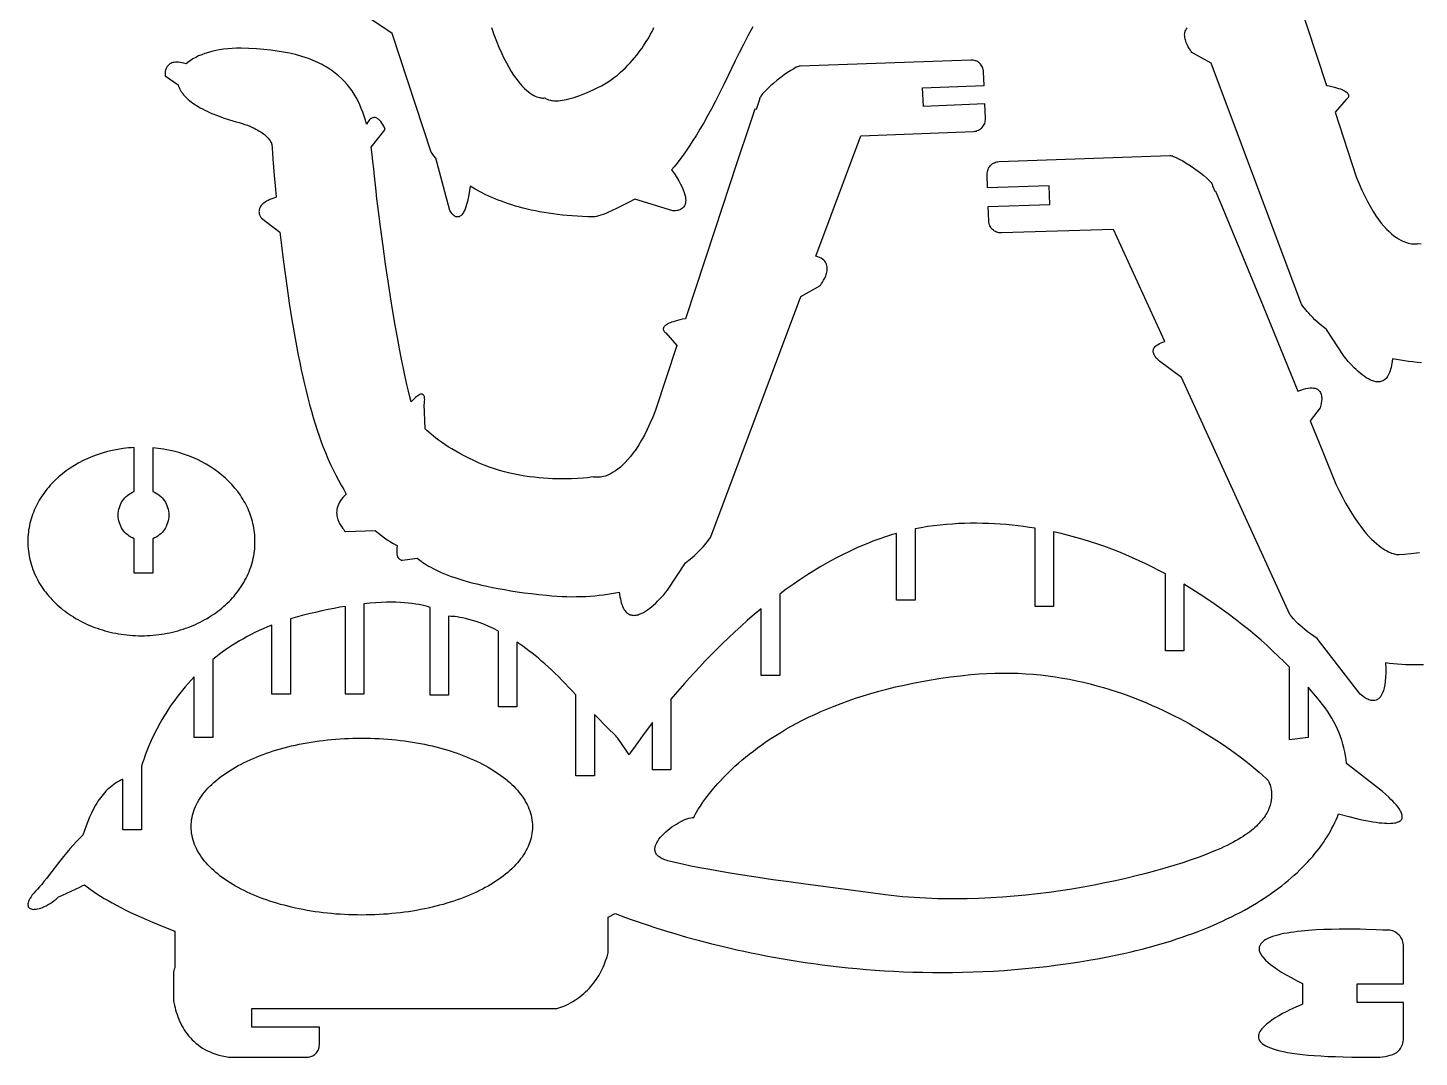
# Model space of a CAD drawing. Extents: x 5 to 505, y 83 to 427.
# Drawn here: x 5 to 236.8, y 83 to 254.5 of the extents above; entities that cross this region are included whole.
import ezdxf

# ---------------------------------------------------------------- set-up
doc = ezdxf.new("R2010")
doc.units = 0
doc.layers.add('Nível Padrão', color=1, linetype='CONTINUOUS')

msp = doc.modelspace()

# ---------------------------------------------------------------- linework, layer by layer
at = {"layer": 'Nível Padrão'}
for points in [[(216.5, 259.77), (221.38, 244.93), (221.87, 244.84), (222.31, 244.74), (222.72, 244.63), (223.09, 244.53), (223.41, 244.43), (223.71, 244.33), (223.97, 244.23), (224.19, 244.13), (224.39, 244.02), (224.56, 243.92), (224.7, 243.83), (224.82, 243.73), (224.91, 243.63), (224.98, 243.54), (225.03, 243.45), (225.07, 243.36), (225.09, 243.28), (225.09, 243.2), (225.08, 243.12), (225.07, 243.04), (225.01, 242.91), (224.92, 242.79), (224.83, 242.7), (224.75, 242.63), (224.67, 242.57), (222.83, 240.48), (226.36, 229.7), (226.83, 228.54), (227.3, 227.47), (227.78, 226.47), (228.25, 225.55), (228.71, 224.7), (229.18, 223.93), (229.64, 223.21), (230.09, 222.57), (230.54, 221.98), (230.98, 221.45), (231.41, 220.98), (231.83, 220.56), (232.25, 220.19), (232.65, 219.86), (233.04, 219.58), (233.41, 219.34), (233.77, 219.14), (234.11, 218.97), (234.44, 218.83), (234.75, 218.72), (235.04, 218.64), (235.31, 218.57), (235.56, 218.53), (235.79, 218.51), (235.99, 218.5), (236.18, 218.5), (236.46, 218.52), (236.64, 218.55), (236.7, 218.57), (237.15, 218.51)], [(125.79, 254.7), (125, 253.19), (124.25, 251.74), (123.54, 250.34), (122.87, 249.01), (122.25, 247.74), (121.69, 246.55), (120.98, 245.06), (120.28, 243.64), (119.6, 242.3), (118.93, 241.03), (118.27, 239.83), (117.63, 238.7), (117.01, 237.64), (116.41, 236.65), (115.82, 235.72), (115.25, 234.85), (114.7, 234.04), (114.18, 233.29), (113.67, 232.59), (113.18, 231.95), (112.72, 231.36), (112.28, 230.83), (112.74, 230.17), (113.14, 229.56), (113.48, 228.99), (113.78, 228.46), (114.02, 227.96), (114.22, 227.51), (114.38, 227.09), (114.5, 226.71), (114.58, 226.36), (114.62, 226.04), (114.64, 225.75), (114.62, 225.49), (114.58, 225.25), (114.51, 225.04), (114.43, 224.86), (114.32, 224.7), (114.2, 224.56), (114.07, 224.44), (113.93, 224.34), (113.78, 224.25), (113.63, 224.18), (113.48, 224.12), (113.32, 224.08), (113.18, 224.05), (112.91, 224.01), (112.68, 223.99), (112.48, 224), (106.14, 225.96), (105.2, 225.45), (104.22, 224.94), (103.23, 224.44), (102.26, 223.99), (101.79, 223.79), (101.34, 223.6), (100.9, 223.43), (100.5, 223.29), (100.12, 223.18), (99.78, 223.09), (99.47, 223.04), (99.21, 223.03), (98.31, 223.04), (97.43, 223.07), (96.57, 223.11), (95.72, 223.16), (94.9, 223.23), (94.09, 223.31), (93.29, 223.4), (92.52, 223.5), (91.76, 223.61), (91.02, 223.73), (90.29, 223.86), (89.59, 224), (88.89, 224.15), (88.22, 224.31), (87.56, 224.47), (86.92, 224.64), (86.29, 224.82), (85.68, 225.01), (85.08, 225.21), (84.5, 225.4), (83.94, 225.61), (83.39, 225.82), (82.86, 226.03), (82.34, 226.25), (81.83, 226.48), (81.34, 226.7), (80.41, 227.17), (79.53, 227.64), (78.71, 228.11), (78.6, 227.38), (78.49, 226.71), (78.38, 226.11), (78.25, 225.57), (78.13, 225.1), (78, 224.68), (77.86, 224.32), (77.73, 224), (77.59, 223.74), (77.45, 223.52), (77.31, 223.35), (77.16, 223.21), (77.02, 223.11), (76.88, 223.04), (76.75, 223), (76.61, 222.99), (76.48, 223.01), (76.35, 223.04), (76.23, 223.09), (76.11, 223.16), (76, 223.24), (75.89, 223.33), (75.7, 223.52), (75.54, 223.72), (75.42, 223.88), (75.32, 224.05), (73.02, 232.79), (72.67, 233.21), (72.43, 233.53), (72.23, 233.81), (65.74, 253.57), (61.17, 256.64)], [(82.26, 254.57), (82.68, 253.39), (83.1, 252.3), (83.52, 251.28), (83.93, 250.34), (84.35, 249.47), (84.75, 248.67), (85.16, 247.94), (85.55, 247.26), (85.94, 246.65), (86.33, 246.1), (86.7, 245.6), (87.07, 245.16), (87.42, 244.76), (87.77, 244.41), (88.1, 244.1), (88.42, 243.84), (88.73, 243.61), (89.02, 243.42), (89.3, 243.26), (89.56, 243.13), (89.81, 243.02), (90.04, 242.94), (90.25, 242.89), (90.44, 242.84), (90.61, 242.82), (90.77, 242.81), (91.01, 242.81), (91.15, 242.82), (91.21, 242.83), (91.29, 242.76), (91.4, 242.69), (91.57, 242.6), (91.79, 242.51), (92.09, 242.44), (92.26, 242.4), (92.45, 242.38), (92.66, 242.36), (92.9, 242.35), (93.15, 242.35), (93.43, 242.37), (93.72, 242.4), (94.05, 242.44), (94.39, 242.49), (94.76, 242.57), (95.16, 242.66), (95.58, 242.77), (96.03, 242.91), (96.51, 243.06), (97.01, 243.24), (97.54, 243.45), (98.11, 243.68), (98.7, 243.94), (99.33, 244.23), (99.99, 244.55), (100.58, 244.86), (101.15, 245.19), (101.7, 245.53), (102.24, 245.89), (102.75, 246.27), (103.24, 246.65), (103.71, 247.05), (104.16, 247.45), (104.59, 247.86), (105, 248.28), (105.4, 248.69), (105.77, 249.11), (106.12, 249.53), (106.46, 249.94), (106.77, 250.34), (107.07, 250.74), (107.35, 251.13), (107.61, 251.51), (108.07, 252.22), (108.46, 252.87), (108.77, 253.43), (109.02, 253.9), (109.19, 254.25), (109.33, 254.55)], [(237.23, 198.71), (236.49, 198.77), (235.77, 198.84), (235.07, 198.93), (234.38, 199.02), (233.71, 199.13), (233.06, 199.25), (232.42, 199.38), (232.37, 198.98), (232.31, 198.6), (232.25, 198.24), (232.17, 197.92), (232.09, 197.61), (232, 197.33), (231.91, 197.07), (231.81, 196.84), (231.7, 196.62), (231.58, 196.43), (231.46, 196.26), (231.33, 196.1), (231.2, 195.97), (231.06, 195.85), (230.92, 195.75), (230.77, 195.67), (230.62, 195.61), (230.46, 195.56), (230.3, 195.53), (230.14, 195.51), (229.97, 195.51), (229.81, 195.52), (229.64, 195.54), (229.46, 195.57), (229.29, 195.62), (229.11, 195.67), (228.76, 195.82), (228.4, 196), (228.04, 196.21), (227.69, 196.45), (227.34, 196.7), (227, 196.98), (226.67, 197.26), (226.35, 197.55), (226.04, 197.85), (225.49, 198.41), (225.03, 198.93), (224.67, 199.34), (224.36, 199.72), (221.38, 204.27), (220.85, 204.68), (220.36, 205.09), (219.9, 205.49), (219.48, 205.88), (219.1, 206.25), (218.76, 206.61), (218.45, 206.94), (218.18, 207.25), (217.74, 207.79), (217.43, 208.2), (217.24, 208.47), (217.18, 208.56), (202.17, 248.65), (198.98, 250.42), (198.85, 250.59), (198.72, 250.79), (198.55, 251.04), (198.37, 251.35), (198.19, 251.71), (198.03, 252.09), (197.95, 252.29), (197.89, 252.49), (197.84, 252.7), (197.8, 252.91), (197.78, 253.12), (197.77, 253.33), (197.78, 253.54), (197.82, 253.75), (197.87, 253.95), (197.95, 254.15), (198.05, 254.34), (198.19, 254.52)], [(237.59, 148.39), (236.83, 148.37), (236.08, 148.36), (235.35, 148.36), (234.63, 148.38), (233.93, 148.41), (233.24, 148.46), (232.57, 148.52), (231.91, 148.59), (231.26, 148.67), (231.28, 147.79), (231.27, 146.99), (231.23, 146.27), (231.18, 145.62), (231.1, 145.05), (231, 144.54), (230.88, 144.1), (230.74, 143.71), (230.59, 143.39), (230.51, 143.24), (230.43, 143.11), (230.34, 143), (230.26, 142.89), (230.16, 142.8), (230.07, 142.71), (229.98, 142.64), (229.88, 142.58), (229.68, 142.48), (229.48, 142.42), (229.27, 142.4), (229.07, 142.4), (228.86, 142.43), (228.66, 142.47), (228.46, 142.54), (228.27, 142.62), (228.08, 142.72), (227.91, 142.82), (227.74, 142.92), (227.45, 143.13), (227.23, 143.31), (227.03, 143.5), (219.83, 152.76), (219.27, 153.14), (218.74, 153.51), (218.26, 153.87), (217.82, 154.23), (217.41, 154.57), (217.04, 154.9), (216.71, 155.21), (216.41, 155.5), (215.93, 156.01), (215.58, 156.39), (215.38, 156.64), (215.32, 156.73), (197.23, 196.23), (193.59, 198.97), (193.47, 199.07), (193.34, 199.18), (193.19, 199.33), (193.03, 199.51), (192.87, 199.72), (192.72, 199.95), (192.66, 200.07), (192.61, 200.2), (192.57, 200.33), (192.54, 200.46), (192.52, 200.59), (192.53, 200.72), (192.55, 200.86), (192.59, 200.99), (192.65, 201.13), (192.74, 201.26), (192.85, 201.39), (192.99, 201.52), (193.16, 201.65), (193.35, 201.77), (193.58, 201.89), (193.85, 202.01), (194.15, 202.12), (194.49, 202.22), (185.92, 220.93), (167.23, 220.34), (167.02, 220.34), (166.82, 220.37), (166.62, 220.41), (166.43, 220.47), (166.25, 220.56), (166.07, 220.65), (165.91, 220.77), (165.76, 220.89), (165.63, 221.03), (165.5, 221.19), (165.4, 221.35), (165.3, 221.53), (165.23, 221.71), (165.17, 221.91), (165.14, 222.11), (165.12, 222.31), (165.03, 224.75), (175.29, 225.08), (175.19, 228.17), (164.94, 227.85), (164.88, 230.11), (164.88, 230.32), (164.91, 230.53), (164.95, 230.72), (165.01, 230.92), (165.09, 231.1), (165.19, 231.27), (165.3, 231.43), (165.43, 231.58), (165.57, 231.72), (165.72, 231.84), (165.89, 231.95), (166.06, 232.04), (166.25, 232.11), (166.45, 232.17), (166.65, 232.21), (166.86, 232.22), (195.3, 233.25), (195.42, 233.24), (195.56, 233.21), (195.74, 233.16), (195.93, 233.09), (196.37, 232.9), (196.88, 232.64), (197.45, 232.33), (198.04, 231.97), (198.66, 231.58), (199.27, 231.16), (199.88, 230.74), (200.45, 230.3), (200.98, 229.88), (201.46, 229.47), (201.85, 229.09), (202.02, 228.91), (202.16, 228.74), (202.27, 228.58), (202.35, 228.44), (202.41, 228.31), (202.43, 228.19), (202.81, 227.28), (202.92, 227.3), (203.84, 225.08), (206.52, 218.61), (210.83, 208.15), (216.64, 193.98), (217.13, 194.16), (217.57, 194.3), (217.98, 194.4), (218.35, 194.47), (218.69, 194.51), (218.99, 194.51), (219.26, 194.49), (219.5, 194.44), (219.71, 194.37), (219.9, 194.28), (220.06, 194.16), (220.19, 194.03), (220.3, 193.89), (220.4, 193.73), (220.47, 193.56), (220.53, 193.39), (220.57, 193.2), (220.59, 193.02), (220.61, 192.83), (220.61, 192.64), (220.59, 192.28), (220.54, 191.94), (220.48, 191.64), (220.43, 191.41), (220.37, 191.2), (218.68, 189), (220.77, 183.88), (222.97, 178.47), (223.52, 177.35), (224.06, 176.3), (224.59, 175.32), (225.12, 174.42), (225.63, 173.57), (226.14, 172.79), (226.63, 172.08), (227.11, 171.42), (227.58, 170.82), (228.04, 170.27), (228.48, 169.77), (228.91, 169.32), (229.32, 168.92), (229.72, 168.57), (230.1, 168.25), (230.46, 167.97), (230.81, 167.73), (231.14, 167.52), (231.45, 167.35), (231.74, 167.2), (232.01, 167.08), (232.26, 166.98), (232.5, 166.9), (232.7, 166.84), (232.89, 166.8), (233.05, 166.77), (233.31, 166.75), (233.47, 166.75), (233.52, 166.75), (234.42, 166.83), (235.48, 166.92), (236.88, 167.06)]]:
    msp.add_lwpolyline(points, dxfattribs=at)
for points in [[(27.88, 246.63), (27.89, 246.49), (30.07, 244.99), (30.14, 244.79), (30.21, 244.58), (30.3, 244.38), (30.4, 244.18), (30.52, 243.98), (30.65, 243.78), (30.79, 243.57), (30.95, 243.37), (31.13, 243.17), (31.32, 242.97), (31.53, 242.77), (31.75, 242.56), (31.99, 242.36), (32.24, 242.17), (32.51, 241.97), (32.8, 241.77), (33.1, 241.57), (33.42, 241.38), (33.75, 241.19), (34.11, 240.99), (34.48, 240.8), (34.87, 240.62), (35.27, 240.43), (35.69, 240.25), (36.59, 239.89), (37.57, 239.54), (38.62, 239.2), (39.74, 238.87), (40.25, 238.73), (40.73, 238.58), (41.17, 238.43), (41.6, 238.27), (41.99, 238.12), (42.36, 237.96), (42.7, 237.8), (43.02, 237.64), (43.31, 237.48), (43.58, 237.32), (43.83, 237.17), (44.06, 237.01), (44.27, 236.86), (44.46, 236.71), (44.79, 236.42), (45.05, 236.15), (45.25, 235.89), (45.41, 235.67), (45.51, 235.48), (45.59, 235.32), (45.63, 235.2), (45.66, 235.1), (45.7, 234.47), (45.84, 232.68), (46.07, 229.9), (46.23, 228.18), (46.41, 226.28), (46.02, 226.15), (45.66, 226.02), (45.34, 225.89), (45.05, 225.75), (44.79, 225.61), (44.56, 225.47), (44.36, 225.32), (44.18, 225.18), (44.03, 225.03), (43.9, 224.89), (43.8, 224.74), (43.71, 224.6), (43.64, 224.45), (43.59, 224.31), (43.56, 224.17), (43.54, 224.04), (43.53, 223.91), (43.54, 223.78), (43.55, 223.66), (43.57, 223.54), (43.63, 223.33), (43.71, 223.15), (43.79, 222.99), (43.87, 222.88), (43.94, 222.78), (47.01, 220.46), (47.27, 218.23), (47.56, 215.92), (47.87, 213.54), (48.21, 211.11), (48.58, 208.64), (48.97, 206.16), (49.39, 203.67), (49.85, 201.19), (50.08, 199.97), (50.33, 198.75), (50.58, 197.54), (50.84, 196.34), (51.11, 195.16), (51.38, 194), (51.67, 192.86), (51.96, 191.74), (52.26, 190.64), (52.57, 189.56), (52.88, 188.51), (53.21, 187.49), (53.54, 186.51), (53.88, 185.55), (54.23, 184.63), (54.59, 183.75), (55.02, 182.74), (55.46, 181.77), (55.89, 180.85), (56.33, 179.97), (56.77, 179.12), (57.2, 178.32), (57.64, 177.56), (58.07, 176.83), (57.76, 176.54), (57.49, 176.24), (57.25, 175.95), (57.05, 175.66), (56.89, 175.38), (56.75, 175.09), (56.65, 174.81), (56.57, 174.53), (56.51, 174.26), (56.48, 173.99), (56.47, 173.73), (56.48, 173.48), (56.51, 173.23), (56.56, 172.99), (56.61, 172.76), (56.69, 172.53), (56.77, 172.32), (56.86, 172.11), (56.95, 171.92), (57.05, 171.73), (57.26, 171.4), (57.46, 171.12), (57.65, 170.89), (57.8, 170.72), (57.94, 170.58), (62.9, 170.77), (63.43, 170.31), (63.94, 169.89), (64.44, 169.52), (64.91, 169.19), (65.36, 168.9), (65.79, 168.65), (66.2, 168.43), (66.58, 168.25), (66.51, 167.81), (66.47, 167.42), (66.47, 167.09), (66.5, 166.8), (66.56, 166.56), (66.63, 166.37), (66.72, 166.2), (66.83, 166.08), (66.93, 165.98), (67.04, 165.91), (67.14, 165.86), (67.24, 165.82), (67.39, 165.8), (67.45, 165.79), (69.87, 166.16), (70.31, 165.8), (70.55, 165.62), (70.82, 165.43), (71.12, 165.23), (71.43, 165.03), (71.78, 164.83), (72.15, 164.62), (72.54, 164.41), (72.97, 164.2), (73.43, 163.98), (73.91, 163.76), (74.43, 163.55), (74.98, 163.33), (75.56, 163.11), (76.17, 162.9), (76.82, 162.68), (77.51, 162.47), (78.23, 162.26), (79, 162.05), (79.8, 161.85), (80.64, 161.64), (81.52, 161.45), (82.44, 161.25), (83.4, 161.07), (84.41, 160.89), (85.47, 160.71), (86.56, 160.54), (87.71, 160.38), (88.9, 160.23), (90.14, 160.08), (91.43, 159.95), (92.31, 159.87), (93.17, 159.81), (94.02, 159.76), (94.85, 159.74), (95.66, 159.72), (96.46, 159.73), (97.24, 159.74), (98.01, 159.77), (98.76, 159.82), (99.49, 159.88), (100.21, 159.95), (100.91, 160.03), (101.6, 160.13), (102.27, 160.24), (102.93, 160.36), (103.57, 160.49), (103.62, 160.08), (103.67, 159.7), (103.74, 159.35), (103.81, 159.02), (103.89, 158.72), (103.98, 158.44), (104.08, 158.18), (104.18, 157.94), (104.29, 157.73), (104.4, 157.54), (104.53, 157.36), (104.65, 157.21), (104.79, 157.07), (104.92, 156.96), (105.07, 156.86), (105.22, 156.78), (105.37, 156.72), (105.52, 156.67), (105.68, 156.63), (105.84, 156.62), (106.01, 156.61), (106.18, 156.62), (106.35, 156.64), (106.52, 156.68), (106.7, 156.72), (106.87, 156.78), (107.23, 156.92), (107.58, 157.1), (107.94, 157.32), (108.29, 157.55), (108.64, 157.81), (108.99, 158.08), (109.32, 158.37), (109.64, 158.66), (109.94, 158.95), (110.49, 159.52), (110.96, 160.03), (111.31, 160.45), (111.62, 160.83), (114.6, 165.37), (115.13, 165.79), (115.63, 166.2), (116.08, 166.6), (116.5, 166.99), (116.88, 167.36), (117.22, 167.71), (117.53, 168.05), (117.81, 168.36), (118.25, 168.9), (118.56, 169.31), (118.74, 169.57), (118.8, 169.67), (133.81, 209.75), (137, 211.53), (137.13, 211.7), (137.27, 211.89), (137.43, 212.15), (137.61, 212.46), (137.79, 212.81), (137.96, 213.2), (138.03, 213.4), (138.09, 213.6), (138.14, 213.81), (138.18, 214.02), (138.21, 214.23), (138.21, 214.44), (138.2, 214.65), (138.17, 214.86), (138.11, 215.06), (138.04, 215.25), (137.93, 215.44), (137.8, 215.62), (137.64, 215.79), (137.44, 215.96), (137.22, 216.11), (136.95, 216.24), (136.65, 216.37), (136.32, 216.47), (143.82, 236.51), (162.61, 237.26), (162.82, 237.28), (163.02, 237.32), (163.21, 237.38), (163.4, 237.46), (163.57, 237.55), (163.74, 237.66), (163.89, 237.78), (164.03, 237.92), (164.16, 238.07), (164.27, 238.23), (164.37, 238.41), (164.45, 238.59), (164.51, 238.78), (164.55, 238.98), (164.58, 239.18), (164.58, 239.39), (164.47, 241.82), (154.23, 241.41), (154.1, 244.51), (164.35, 244.93), (164.26, 247.18), (164.24, 247.39), (164.2, 247.59), (164.15, 247.79), (164.07, 247.97), (163.97, 248.15), (163.86, 248.31), (163.74, 248.46), (163.6, 248.6), (163.45, 248.73), (163.29, 248.84), (163.12, 248.93), (162.94, 249.01), (162.75, 249.07), (162.55, 249.11), (162.34, 249.13), (162.14, 249.13), (133.68, 248.13), (133.56, 248.12), (133.42, 248.08), (133.25, 248.01), (133.06, 247.93), (132.64, 247.7), (132.15, 247.41), (131.61, 247.06), (131.04, 246.66), (130.46, 246.22), (129.87, 245.77), (129.3, 245.3), (128.76, 244.82), (128.26, 244.36), (127.82, 243.92), (127.45, 243.51), (127.3, 243.32), (127.17, 243.14), (127.07, 242.98), (127, 242.83), (126.95, 242.69), (126.94, 242.58), (126.36, 240.91), (126.13, 240.94), (125.36, 238.61), (123.1, 231.83), (119.48, 220.87), (114.61, 206.04), (114.12, 205.94), (113.67, 205.84), (113.26, 205.74), (112.9, 205.64), (112.57, 205.54), (112.28, 205.44), (112.02, 205.33), (111.79, 205.23), (111.59, 205.13), (111.43, 205.03), (111.28, 204.93), (111.17, 204.84), (111.07, 204.74), (111, 204.65), (110.95, 204.56), (110.91, 204.47), (110.9, 204.38), (110.89, 204.3), (110.9, 204.22), (110.92, 204.15), (110.98, 204.02), (111.06, 203.9), (111.15, 203.81), (111.23, 203.74), (111.31, 203.68), (113.16, 201.59), (109.62, 190.8), (109.15, 189.65), (108.68, 188.57), (108.21, 187.58), (107.74, 186.66), (107.27, 185.81), (106.81, 185.03), (106.35, 184.32), (105.89, 183.67), (105.44, 183.09), (105, 182.56), (104.57, 182.09), (104.15, 181.67), (103.74, 181.29), (103.34, 180.97), (102.95, 180.69), (102.57, 180.45), (102.21, 180.24), (101.87, 180.07), (101.54, 179.93), (101.23, 179.83), (100.94, 179.74), (100.67, 179.68), (100.42, 179.64), (100.19, 179.62), (99.99, 179.61), (99.81, 179.61), (99.52, 179.63), (99.34, 179.66), (99.28, 179.67), (98.83, 179.61), (98.29, 179.55), (97.56, 179.48), (96.66, 179.42), (95.61, 179.37), (94.42, 179.35), (93.78, 179.35), (93.11, 179.36), (92.41, 179.38), (91.69, 179.42), (90.95, 179.47), (90.19, 179.53), (89.4, 179.61), (88.61, 179.71), (87.8, 179.83), (86.98, 179.97), (86.14, 180.13), (85.3, 180.32), (84.46, 180.53), (83.61, 180.77), (82.76, 181.03), (81.91, 181.32), (81.06, 181.64), (80.22, 181.99), (79.35, 182.39), (78.52, 182.79), (77.74, 183.18), (77, 183.57), (76.31, 183.96), (75.66, 184.34), (75.05, 184.71), (74.48, 185.08), (73.95, 185.45), (73.46, 185.8), (73, 186.15), (72.58, 186.48), (72.19, 186.81), (71.84, 187.12), (71.51, 187.43), (71.22, 187.71), (71.06, 191.79), (71.08, 191.93), (71.13, 192.29), (71.14, 192.51), (71.13, 192.73), (71.11, 192.95), (71.09, 193.06), (71.06, 193.15), (71.02, 193.24), (70.97, 193.32), (70.91, 193.38), (70.85, 193.43), (70.77, 193.46), (70.67, 193.47), (70.57, 193.47), (70.45, 193.44), (70.31, 193.39), (70.16, 193.31), (70, 193.2), (69.81, 193.07), (69.61, 192.9), (69.39, 192.7), (69.15, 192.47), (68.89, 192.2), (68.68, 193.02), (68.44, 193.98), (68.19, 195.08), (67.91, 196.34), (67.61, 197.74), (67.29, 199.3), (66.95, 201.03), (66.6, 202.92), (66.23, 204.99), (65.85, 207.24), (65.45, 209.67), (65.04, 212.29), (64.62, 215.11), (64.2, 218.12), (63.76, 221.34), (63.32, 224.77), (63.17, 226.04), (63.04, 227.29), (62.78, 229.79), (62.66, 231.02), (62.52, 232.23), (62.38, 233.43), (62.21, 234.61), (64.57, 237.58), (64.5, 237.74), (64.31, 238.13), (64.18, 238.38), (64.02, 238.63), (63.84, 238.89), (63.63, 239.12), (63.52, 239.23), (63.41, 239.32), (63.29, 239.41), (63.17, 239.47), (63.04, 239.53), (62.91, 239.56), (62.77, 239.57), (62.64, 239.57), (62.49, 239.54), (62.35, 239.48), (62.2, 239.39), (62.05, 239.28), (61.9, 239.13), (61.75, 238.95), (61.59, 238.73), (61.44, 238.48), (61.25, 239.15), (61.05, 239.8), (60.83, 240.44), (60.58, 241.07), (60.32, 241.69), (60.03, 242.29), (59.73, 242.88), (59.39, 243.45), (59.03, 244), (58.64, 244.54), (58.22, 245.06), (57.78, 245.57), (57.3, 246.05), (56.79, 246.52), (56.52, 246.75), (56.24, 246.97), (55.96, 247.19), (55.66, 247.4), (55.36, 247.61), (55.04, 247.81), (54.72, 248), (54.39, 248.2), (54.05, 248.38), (53.69, 248.56), (53.33, 248.74), (52.96, 248.91), (52.58, 249.07), (52.18, 249.23), (51.78, 249.38), (51.37, 249.52), (50.5, 249.8), (49.59, 250.05), (48.64, 250.27), (47.64, 250.47), (46.58, 250.65), (45.48, 250.8), (44.33, 250.92), (43.12, 251.01), (41.86, 251.07), (40.54, 251.11), (39.78, 251.11), (39.05, 251.08), (38.33, 251.03), (37.64, 250.95), (36.97, 250.85), (36.32, 250.73), (35.69, 250.59), (35.09, 250.42), (34.52, 250.24), (33.98, 250.04), (33.46, 249.82), (32.98, 249.59), (32.53, 249.34), (32.11, 249.07), (31.72, 248.8), (31.37, 248.5), (31.02, 248.61), (30.69, 248.69), (30.38, 248.74), (30.1, 248.77), (29.84, 248.79), (29.6, 248.78), (29.38, 248.75), (29.18, 248.71), (29, 248.66), (28.83, 248.59), (28.69, 248.5), (28.55, 248.41), (28.44, 248.31), (28.34, 248.2), (28.25, 248.08), (28.17, 247.96), (28.1, 247.84), (28.05, 247.71), (27.96, 247.46), (27.91, 247.21), (27.89, 246.98), (27.88, 246.79), (27.88, 246.63)], [(23.45, 153.22), (23.94, 153.22), (24.43, 153.22), (24.91, 153.24), (25.39, 153.26), (25.87, 153.3), (26.35, 153.34), (26.82, 153.4), (27.29, 153.46), (27.75, 153.54), (28.21, 153.62), (28.67, 153.71), (29.12, 153.81), (29.57, 153.92), (30.01, 154.04), (30.45, 154.17), (30.88, 154.31), (31.31, 154.45), (31.73, 154.6), (32.14, 154.77), (32.55, 154.93), (32.96, 155.11), (33.36, 155.3), (33.75, 155.49), (34.14, 155.69), (34.52, 155.9), (34.9, 156.11), (35.26, 156.34), (35.62, 156.56), (35.98, 156.8), (36.32, 157.04), (36.66, 157.29), (37, 157.55), (37.32, 157.81), (37.64, 158.08), (37.95, 158.36), (38.25, 158.64), (38.54, 158.93), (38.83, 159.22), (39.11, 159.52), (39.37, 159.83), (39.63, 160.14), (39.88, 160.45), (40.13, 160.77), (40.36, 161.1), (40.58, 161.43), (40.79, 161.77), (41, 162.11), (41.19, 162.45), (41.38, 162.8), (41.55, 163.16), (41.72, 163.52), (41.87, 163.88), (42.01, 164.25), (42.15, 164.62), (42.27, 164.99), (42.38, 165.37), (42.48, 165.75), (42.57, 166.14), (42.65, 166.53), (42.71, 166.92), (42.77, 167.31), (42.81, 167.71), (42.84, 168.11), (42.86, 168.51), (42.86, 168.92), (42.86, 169.3), (42.84, 169.68), (42.81, 170.05), (42.78, 170.42), (42.73, 170.79), (42.67, 171.16), (42.6, 171.53), (42.52, 171.89), (42.44, 172.25), (42.34, 172.61), (42.23, 172.96), (42.11, 173.31), (41.99, 173.66), (41.85, 174), (41.7, 174.34), (41.55, 174.68), (41.39, 175.01), (41.21, 175.34), (41.03, 175.66), (40.84, 175.98), (40.64, 176.3), (40.44, 176.61), (40, 177.22), (39.53, 177.81), (39.03, 178.39), (38.5, 178.94), (37.94, 179.47), (37.35, 179.99), (36.73, 180.48), (36.09, 180.94), (35.43, 181.38), (34.74, 181.8), (34.02, 182.19), (33.29, 182.56), (32.53, 182.9), (31.76, 183.21), (30.96, 183.49), (30.15, 183.74), (29.31, 183.96), (28.47, 184.15), (27.61, 184.3), (26.73, 184.43), (25.84, 184.52), (25.84, 177.24), (26.13, 177.11), (26.4, 176.96), (26.66, 176.8), (26.91, 176.61), (27.15, 176.41), (27.37, 176.19), (27.57, 175.96), (27.76, 175.71), (27.93, 175.45), (28.07, 175.18), (28.2, 174.89), (28.31, 174.59), (28.4, 174.29), (28.46, 173.97), (28.5, 173.65), (28.51, 173.32), (28.5, 172.98), (28.46, 172.66), (28.4, 172.34), (28.31, 172.03), (28.2, 171.73), (28.07, 171.44), (27.93, 171.17), (27.76, 170.91), (27.57, 170.66), (27.37, 170.42), (27.15, 170.2), (26.91, 170), (26.66, 169.82), (26.4, 169.65), (26.13, 169.5), (25.84, 169.38), (25.84, 163.65), (22.73, 163.65), (22.73, 169.38), (22.44, 169.51), (22.16, 169.65), (21.9, 169.82), (21.65, 170.01), (21.42, 170.21), (21.2, 170.43), (21, 170.66), (20.81, 170.91), (20.64, 171.17), (20.49, 171.45), (20.37, 171.74), (20.26, 172.03), (20.17, 172.34), (20.11, 172.66), (20.07, 172.98), (20.06, 173.32), (20.07, 173.65), (20.11, 173.97), (20.17, 174.28), (20.26, 174.59), (20.37, 174.89), (20.49, 175.17), (20.64, 175.45), (20.81, 175.71), (21, 175.96), (21.2, 176.19), (21.42, 176.41), (21.65, 176.61), (21.9, 176.79), (22.16, 176.96), (22.44, 177.11), (22.73, 177.24), (22.73, 184.58), (22.26, 184.55), (21.8, 184.51), (21.35, 184.46), (20.9, 184.41), (20, 184.27), (19.12, 184.1), (18.26, 183.89), (17.42, 183.65), (16.59, 183.38), (15.78, 183.08), (15, 182.75), (14.23, 182.39), (13.49, 182), (12.77, 181.59), (12.08, 181.15), (11.41, 180.68), (10.77, 180.19), (10.16, 179.67), (9.57, 179.14), (9.29, 178.86), (9.02, 178.58), (8.75, 178.29), (8.49, 177.99), (8.25, 177.7), (8, 177.39), (7.77, 177.09), (7.55, 176.77), (7.33, 176.46), (7.12, 176.13), (6.92, 175.81), (6.74, 175.48), (6.56, 175.14), (6.38, 174.8), (6.22, 174.46), (6.07, 174.11), (5.93, 173.76), (5.79, 173.41), (5.67, 173.05), (5.56, 172.69), (5.46, 172.33), (5.36, 171.96), (5.28, 171.59), (5.21, 171.21), (5.15, 170.84), (5.1, 170.46), (5.06, 170.08), (5.03, 169.69), (5.02, 169.31), (5.01, 168.92), (5.02, 168.51), (5.03, 168.11), (5.06, 167.71), (5.11, 167.31), (5.16, 166.92), (5.23, 166.53), (5.3, 166.14), (5.39, 165.75), (5.49, 165.37), (5.6, 164.99), (5.73, 164.62), (5.86, 164.25), (6, 163.88), (6.15, 163.52), (6.32, 163.16), (6.49, 162.8), (6.68, 162.45), (6.87, 162.11), (7.08, 161.77), (7.29, 161.43), (7.51, 161.1), (7.75, 160.77), (7.99, 160.45), (8.24, 160.14), (8.5, 159.83), (8.77, 159.52), (9.04, 159.22), (9.33, 158.93), (9.62, 158.64), (9.92, 158.36), (10.23, 158.08), (10.55, 157.81), (10.87, 157.55), (11.21, 157.29), (11.55, 157.04), (11.89, 156.8), (12.25, 156.56), (12.61, 156.34), (12.98, 156.11), (13.35, 155.9), (13.73, 155.69), (14.12, 155.49), (14.51, 155.3), (14.91, 155.11), (15.32, 154.93), (15.73, 154.77), (16.14, 154.6), (16.57, 154.45), (16.99, 154.31), (17.43, 154.17), (17.86, 154.04), (18.31, 153.92), (18.75, 153.81), (19.2, 153.71), (19.66, 153.62), (20.12, 153.54), (20.58, 153.46), (21.05, 153.4), (21.52, 153.34), (22, 153.3), (22.48, 153.26), (22.96, 153.24), (23.45, 153.22)], [(230.72, 127.23), (230.24, 127.62), (224.73, 131.92), (224.66, 132.58), (224.56, 133.24), (224.44, 133.89), (224.3, 134.53), (224.14, 135.17), (223.95, 135.8), (223.73, 136.43), (223.49, 137.05), (223.23, 137.67), (222.95, 138.27), (222.64, 138.87), (222.31, 139.46), (221.95, 140.05), (221.57, 140.62), (221.17, 141.18), (220.75, 141.74), (220.18, 142.46), (219.59, 143.18), (218.97, 143.92), (218.33, 144.66), (218.33, 136.23), (215.23, 135.88), (215.23, 147.99), (214.34, 148.88), (213.42, 149.77), (212.47, 150.66), (211.49, 151.56), (210.49, 152.45), (209.45, 153.34), (208.39, 154.23), (207.3, 155.11), (206.18, 155.98), (205.04, 156.84), (203.87, 157.7), (202.68, 158.54), (201.46, 159.37), (200.21, 160.19), (198.94, 160.99), (197.65, 161.78), (197.65, 150.69), (194.56, 150.69), (194.56, 163.53), (193.49, 164.09), (192.41, 164.64), (191.31, 165.18), (190.2, 165.7), (189.08, 166.21), (187.94, 166.7), (186.8, 167.17), (185.64, 167.62), (184.46, 168.06), (183.28, 168.47), (182.09, 168.87), (180.88, 169.24), (179.66, 169.6), (178.43, 169.93), (177.19, 170.24), (175.94, 170.52), (175.94, 158.11), (172.85, 158.11), (172.85, 171.12), (171.89, 171.27), (170.94, 171.41), (169.97, 171.53), (169, 171.64), (168.03, 171.73), (167.05, 171.81), (166.07, 171.87), (165.08, 171.91), (164.09, 171.94), (163.09, 171.95), (162.09, 171.95), (161.08, 171.93), (160.07, 171.89), (159.06, 171.83), (158.04, 171.75), (157.02, 171.66), (155.97, 171.54), (154.92, 171.4), (153.89, 171.22), (152.87, 171.02), (152.87, 159.15), (149.75, 159.15), (149.75, 170.25), (149.09, 170.06), (148.43, 169.86), (147.78, 169.64), (147.13, 169.42), (146.48, 169.19), (145.83, 168.95), (145.19, 168.7), (144.55, 168.44), (143.28, 167.9), (142.02, 167.32), (140.78, 166.72), (139.55, 166.08), (138.34, 165.42), (137.14, 164.73), (135.96, 164.02), (134.79, 163.28), (133.64, 162.52), (132.51, 161.75), (131.39, 160.96), (130.29, 160.15), (130.29, 146.56), (127.2, 146.56), (127.2, 157.71), (126.06, 156.76), (124.94, 155.8), (123.85, 154.83), (122.79, 153.86), (121.75, 152.89), (120.74, 151.91), (119.75, 150.94), (118.79, 149.97), (117.86, 149.01), (116.96, 148.05), (116.09, 147.11), (115.24, 146.18), (114.43, 145.26), (113.64, 144.36), (112.89, 143.48), (112.17, 142.62), (112.17, 130.88), (109.08, 130.88), (109.08, 138.74), (108.19, 137.57), (107.41, 136.52), (106.75, 135.6), (106.2, 134.82), (105.45, 133.73), (105.19, 133.34), (103.72, 135.58), (103.51, 135.88), (103.33, 136.13), (103.17, 136.33), (103, 136.52), (102.58, 136.94), (101.93, 137.55), (100.93, 138.54), (100.25, 139.23), (99.43, 140.07), (99.43, 129.85), (96.32, 129.85), (96.32, 143.34), (95.75, 143.95), (95.15, 144.6), (94.56, 145.23), (93.98, 145.83), (93.41, 146.41), (92.84, 146.97), (92.28, 147.51), (91.72, 148.03), (91.17, 148.53), (90.62, 149), (90.08, 149.46), (89.55, 149.9), (89.03, 150.32), (88.51, 150.72), (87.99, 151.11), (87.49, 151.47), (86.99, 151.82), (86.5, 152.15), (86.5, 141.39), (83.41, 141.39), (83.41, 154), (82.6, 154.4), (81.83, 154.75), (81.09, 155.07), (80.39, 155.34), (79.73, 155.57), (79.1, 155.77), (78.51, 155.94), (77.96, 156.08), (77.45, 156.19), (76.98, 156.27), (76.56, 156.34), (76.18, 156.39), (75.84, 156.42), (75.56, 156.44), (75.12, 156.46), (75.12, 143.3), (72.03, 143.3), (72.03, 157.94), (71.62, 158.06), (71.18, 158.18), (70.7, 158.29), (70.19, 158.4), (69.65, 158.49), (69.06, 158.58), (68.44, 158.65), (67.79, 158.71), (67.09, 158.76), (66.35, 158.78), (65.57, 158.8), (64.75, 158.79), (63.88, 158.76), (62.98, 158.71), (62.02, 158.63), (61.02, 158.53), (61.02, 143.47), (57.93, 143.47), (57.93, 158.11), (56.99, 157.95), (56.03, 157.77), (55.03, 157.58), (54, 157.35), (52.93, 157.11), (51.83, 156.85), (50.7, 156.56), (49.53, 156.25), (48.76, 156.02), (48.76, 143.47), (45.67, 143.47), (45.67, 154.96), (44.95, 154.67), (44.24, 154.37), (43.54, 154.06), (42.86, 153.74), (42.2, 153.41), (41.55, 153.07), (40.92, 152.72), (40.3, 152.36), (39.69, 152), (39.1, 151.62), (38.52, 151.24), (37.96, 150.86), (37.41, 150.46), (36.87, 150.07), (36.34, 149.66), (35.83, 149.25), (35.83, 136.23), (32.74, 136.23), (32.74, 146.37), (32.22, 145.82), (31.71, 145.26), (31.23, 144.7), (30.76, 144.14), (30.32, 143.58), (29.89, 143.02), (29.48, 142.46), (29.08, 141.91), (28.7, 141.35), (28.34, 140.81), (28, 140.26), (27.67, 139.73), (27.35, 139.2), (27.05, 138.68), (26.5, 137.66), (26.01, 136.68), (25.57, 135.74), (25.18, 134.86), (24.85, 134.05), (24.56, 133.29), (24.32, 132.61), (24.12, 132.01), (23.96, 131.5), (23.96, 120.89), (20.85, 120.89), (20.85, 129.31), (20.52, 129.16), (20.21, 128.99), (19.9, 128.81), (19.61, 128.63), (19.32, 128.43), (19.04, 128.22), (18.77, 128), (18.51, 127.77), (18.25, 127.53), (18.01, 127.29), (17.77, 127.03), (17.54, 126.76), (17.32, 126.49), (17.1, 126.21), (16.89, 125.92), (16.69, 125.62), (16.49, 125.31), (16.3, 125), (15.94, 124.35), (15.6, 123.67), (15.29, 122.97), (14.99, 122.25), (14.71, 121.51), (14.45, 120.75), (14.2, 119.97), (13.65, 119.46), (13.11, 118.91), (12.56, 118.32), (12.03, 117.71), (11.49, 117.08), (10.97, 116.44), (9.96, 115.15), (9, 113.9), (8.11, 112.75), (7.7, 112.24), (7.32, 111.77), (6.96, 111.35), (6.63, 111), (6.29, 110.65), (6, 110.32), (5.75, 110.01), (5.54, 109.72), (5.36, 109.44), (5.22, 109.19), (5.12, 108.95), (5.05, 108.73), (5.02, 108.53), (5.01, 108.35), (5.04, 108.19), (5.09, 108.05), (5.17, 107.92), (5.28, 107.82), (5.41, 107.74), (5.57, 107.68), (5.74, 107.63), (5.94, 107.61), (6.15, 107.62), (6.39, 107.64), (6.63, 107.68), (6.9, 107.75), (7.18, 107.83), (7.47, 107.94), (7.77, 108.07), (8.08, 108.23), (8.4, 108.4), (8.72, 108.6), (9.05, 108.82), (9.39, 109.07), (9.73, 109.34), (10.07, 109.63), (10.14, 109.68), (10.3, 109.76), (10.79, 110), (12.23, 110.67), (13.67, 111.34), (14.18, 111.59), (14.34, 111.67), (14.43, 111.73), (14.9, 111.35), (15.41, 110.98), (15.94, 110.6), (16.5, 110.22), (17.1, 109.84), (17.72, 109.45), (18.38, 109.07), (19.06, 108.68), (19.78, 108.29), (20.53, 107.9), (21.32, 107.5), (22.14, 107.11), (22.99, 106.71), (23.88, 106.31), (24.8, 105.91), (25.76, 105.5), (27.67, 104.72), (29.49, 104), (29.49, 97.86), (29.41, 97.64), (29.35, 97.42), (29.31, 97.19), (29.3, 96.95), (29.3, 92.36), (29.45, 91.61), (29.54, 91.23), (29.64, 90.85), (29.75, 90.47), (29.87, 90.09), (30.01, 89.71), (30.15, 89.34), (30.31, 88.96), (30.48, 88.6), (30.67, 88.23), (30.87, 87.88), (31.08, 87.53), (31.31, 87.18), (31.55, 86.85), (31.81, 86.52), (32.09, 86.2), (32.39, 85.89), (32.7, 85.59), (33.02, 85.3), (33.37, 85.02), (33.74, 84.76), (34.12, 84.51), (34.53, 84.28), (34.95, 84.05), (35.4, 83.85), (35.86, 83.66), (36.35, 83.49), (36.86, 83.33), (37.39, 83.2), (37.94, 83.08), (38.52, 82.98), (51.55, 82.98), (51.76, 82.99), (51.96, 83.02), (52.15, 83.08), (52.34, 83.14), (52.52, 83.23), (52.69, 83.33), (52.85, 83.45), (52.99, 83.58), (53.12, 83.73), (53.24, 83.88), (53.34, 84.05), (53.43, 84.23), (53.5, 84.42), (53.55, 84.61), (53.58, 84.81), (53.59, 85.02), (53.59, 87.98), (42.31, 87.98), (42.31, 91.07), (93.17, 91.07), (93.66, 91.24), (94.13, 91.43), (94.58, 91.62), (95.02, 91.83), (95.44, 92.05), (95.85, 92.28), (96.24, 92.52), (96.61, 92.77), (96.97, 93.03), (97.31, 93.29), (97.64, 93.57), (97.95, 93.85), (98.25, 94.14), (98.54, 94.44), (98.81, 94.75), (99.07, 95.06), (99.32, 95.37), (99.56, 95.69), (99.78, 96.01), (99.99, 96.34), (100.19, 96.67), (100.38, 97), (100.56, 97.34), (100.72, 97.67), (100.88, 98.01), (101.03, 98.35), (101.29, 99.02), (101.52, 99.69), (101.72, 100.35), (101.72, 106.33), (102.89, 106.91), (104.62, 106.27), (105.69, 105.88), (106.89, 105.47), (108.22, 105.02), (109.68, 104.54), (111.26, 104.04), (112.96, 103.53), (114.78, 103), (116.71, 102.47), (118.76, 101.94), (120.91, 101.41), (123.17, 100.89), (124.34, 100.63), (125.53, 100.38), (126.75, 100.13), (127.99, 99.89), (129.26, 99.65), (130.55, 99.42), (131.86, 99.2), (133.2, 98.98), (134.56, 98.78), (135.94, 98.58), (137.35, 98.39), (138.77, 98.21), (140.22, 98.05), (141.68, 97.89), (143.17, 97.75), (144.68, 97.61), (146.2, 97.5), (147.75, 97.39), (149.32, 97.3), (150.9, 97.23), (152.5, 97.17), (154.12, 97.13), (155.76, 97.1), (157.41, 97.09), (159.08, 97.1), (160.77, 97.13), (162.47, 97.18), (164.19, 97.25), (165.92, 97.34), (167.67, 97.45), (169.43, 97.59), (171.2, 97.74), (172.99, 97.92), (174.79, 98.12), (176.61, 98.35), (178.44, 98.6), (180.28, 98.88), (182.13, 99.18), (183.26, 99.38), (184.37, 99.59), (185.47, 99.8), (186.55, 100.03), (187.62, 100.26), (188.66, 100.5), (189.7, 100.74), (190.71, 101), (191.71, 101.26), (192.7, 101.53), (193.66, 101.81), (194.62, 102.09), (195.55, 102.38), (196.47, 102.68), (197.38, 102.98), (198.27, 103.3), (199.14, 103.61), (200, 103.94), (200.84, 104.27), (201.67, 104.6), (202.48, 104.95), (203.27, 105.29), (204.05, 105.65), (204.82, 106.01), (205.57, 106.37), (206.3, 106.74), (207.02, 107.12), (207.72, 107.5), (208.41, 107.88), (209.09, 108.28), (209.74, 108.67), (210.39, 109.07), (211.02, 109.47), (211.63, 109.88), (212.23, 110.3), (212.82, 110.71), (213.39, 111.13), (213.94, 111.56), (214.48, 111.98), (215.01, 112.42), (215.52, 112.85), (216.02, 113.29), (216.5, 113.73), (216.97, 114.18), (217.42, 114.62), (217.86, 115.07), (218.29, 115.53), (218.7, 115.98), (219.1, 116.44), (219.48, 116.9), (219.85, 117.36), (220.21, 117.83), (220.55, 118.29), (220.88, 118.76), (221.2, 119.23), (221.5, 119.7), (221.78, 120.17), (222.06, 120.65), (222.32, 121.12), (222.57, 121.6), (222.8, 122.07), (223.02, 122.55), (223.23, 123.03), (223.42, 123.51), (225.1, 123.07), (226.6, 122.71), (227.29, 122.56), (227.94, 122.42), (228.56, 122.31), (229.13, 122.21), (229.66, 122.13), (230.16, 122.06), (230.62, 122.01), (231.05, 121.98), (231.45, 121.96), (231.81, 121.95), (232.14, 121.96), (232.44, 121.98), (232.71, 122.02), (232.96, 122.06), (233.17, 122.12), (233.36, 122.19), (233.52, 122.26), (233.66, 122.35), (233.77, 122.45), (233.87, 122.55), (233.94, 122.66), (233.99, 122.78), (234.01, 122.91), (234.03, 123.05), (234.02, 123.19), (234, 123.33), (233.96, 123.48), (233.9, 123.64), (233.83, 123.8), (233.75, 123.96), (233.56, 124.29), (233.32, 124.62), (233.05, 124.96), (232.76, 125.3), (232.46, 125.63), (232.14, 125.95), (231.83, 126.25), (231.23, 126.8), (230.72, 127.23)], [(116.09, 123.18), (116.23, 123.45), (116.45, 123.82), (116.72, 124.29), (117.08, 124.83), (117.5, 125.46), (118, 126.16), (118.59, 126.92), (119.26, 127.74), (119.62, 128.17), (120.01, 128.61), (120.42, 129.06), (120.86, 129.52), (121.32, 129.99), (121.8, 130.47), (122.31, 130.96), (122.84, 131.46), (123.4, 131.96), (123.99, 132.46), (124.6, 132.97), (125.23, 133.49), (125.9, 134), (126.59, 134.52), (127.31, 135.04), (128.05, 135.56), (128.83, 136.08), (129.63, 136.59), (130.47, 137.11), (131.33, 137.62), (132.23, 138.13), (133.15, 138.63), (134.11, 139.13), (135.1, 139.62), (136.12, 140.1), (137.17, 140.57), (138.26, 141.04), (139.37, 141.49), (140.53, 141.94), (141.71, 142.37), (142.94, 142.79), (144.19, 143.2), (145.48, 143.59), (146.81, 143.97), (148.17, 144.33), (149.57, 144.68), (151.01, 145), (152.49, 145.31), (154, 145.6), (155.55, 145.87), (157.14, 146.12), (158.77, 146.35), (160.44, 146.55), (162.15, 146.74), (163.49, 146.85), (164.82, 146.93), (166.14, 146.99), (167.44, 147), (168.74, 146.99), (170.02, 146.95), (171.28, 146.89), (172.54, 146.79), (173.77, 146.67), (175, 146.53), (176.21, 146.36), (177.4, 146.16), (178.58, 145.95), (179.74, 145.71), (180.89, 145.46), (182.02, 145.18), (183.14, 144.89), (184.24, 144.58), (185.32, 144.25), (186.38, 143.91), (187.43, 143.56), (188.45, 143.19), (189.46, 142.81), (190.46, 142.42), (191.43, 142.01), (192.38, 141.6), (193.32, 141.19), (194.23, 140.76), (195.13, 140.33), (196, 139.89), (196.85, 139.45), (197.69, 139.01), (198.5, 138.56), (199.29, 138.11), (200.06, 137.67), (200.81, 137.22), (201.53, 136.77), (202.23, 136.33), (203.57, 135.46), (204.81, 134.62), (205.96, 133.8), (207.01, 133.03), (207.96, 132.3), (208.8, 131.63), (209.54, 131.02), (210.17, 130.48), (210.69, 130.03), (211.4, 129.38), (211.64, 129.16), (211.68, 129.08), (211.79, 128.88), (211.92, 128.55), (212, 128.34), (212.07, 128.11), (212.13, 127.85), (212.19, 127.56), (212.23, 127.25), (212.26, 126.92), (212.26, 126.57), (212.25, 126.2), (212.2, 125.81), (212.13, 125.41), (212.02, 124.99), (211.87, 124.56), (211.68, 124.11), (211.57, 123.88), (211.44, 123.65), (211.31, 123.42), (211.16, 123.19), (211, 122.95), (210.82, 122.71), (210.63, 122.47), (210.43, 122.23), (210.21, 121.99), (209.98, 121.74), (209.73, 121.5), (209.46, 121.25), (209.18, 121), (208.88, 120.75), (208.56, 120.5), (208.23, 120.25), (207.87, 120.01), (207.5, 119.76), (207.11, 119.51), (206.7, 119.26), (206.26, 119.01), (205.81, 118.76), (205.34, 118.51), (204.84, 118.27), (204.32, 118.02), (203.78, 117.78), (202.65, 117.3), (201.44, 116.81), (200.17, 116.34), (198.83, 115.86), (197.44, 115.39), (195.99, 114.93), (194.48, 114.47), (192.92, 114.03), (191.32, 113.6), (189.67, 113.18), (187.97, 112.77), (186.24, 112.38), (184.47, 112.01), (182.67, 111.65), (180.84, 111.32), (178.98, 111), (177.1, 110.71), (175.19, 110.45), (173.27, 110.2), (171.33, 109.99), (169.38, 109.8), (167.42, 109.65), (165.45, 109.52), (163.48, 109.43), (161.51, 109.37), (159.54, 109.35), (158.55, 109.35), (157.57, 109.36), (156.59, 109.38), (155.61, 109.42), (154.64, 109.46), (153.67, 109.51), (152.7, 109.57), (151.74, 109.64), (150.78, 109.72), (149.82, 109.82), (148.87, 109.92), (147.93, 110.04), (140.84, 110.96), (134.61, 111.8), (131.8, 112.19), (129.17, 112.56), (126.73, 112.92), (124.47, 113.27), (122.37, 113.6), (120.42, 113.92), (118.63, 114.24), (116.99, 114.54), (115.47, 114.84), (114.09, 115.14), (112.82, 115.43), (111.67, 115.72), (111.4, 115.8), (111.16, 115.88), (110.93, 115.97), (110.72, 116.06), (110.53, 116.16), (110.36, 116.26), (110.2, 116.37), (110.06, 116.48), (109.94, 116.6), (109.84, 116.72), (109.75, 116.84), (109.67, 116.97), (109.61, 117.1), (109.56, 117.23), (109.53, 117.37), (109.51, 117.51), (109.51, 117.65), (109.51, 117.79), (109.53, 117.94), (109.56, 118.09), (109.61, 118.24), (109.66, 118.39), (109.8, 118.69), (109.97, 119), (110.18, 119.31), (110.42, 119.62), (110.69, 119.92), (110.99, 120.22), (111.3, 120.51), (111.63, 120.8), (111.98, 121.08), (112.34, 121.34), (112.7, 121.59), (113.07, 121.82), (113.44, 122.04), (113.8, 122.24), (114.16, 122.42), (114.51, 122.57), (114.84, 122.7), (115.16, 122.81), (115.46, 122.89), (115.73, 122.93), (115.97, 122.95), (116.09, 123.18)], [(89.08, 121.03), (89.06, 120.65), (89.01, 120.28), (88.95, 119.9), (88.86, 119.53), (88.76, 119.17), (88.65, 118.8), (88.51, 118.44), (88.36, 118.08), (88.2, 117.73), (88.01, 117.38), (87.81, 117.03), (87.6, 116.68), (87.36, 116.34), (87.12, 116.01), (86.85, 115.67), (86.58, 115.35), (86.28, 115.02), (85.98, 114.7), (85.66, 114.39), (85.32, 114.08), (84.97, 113.77), (84.61, 113.47), (84.23, 113.17), (83.84, 112.88), (83.44, 112.59), (83.02, 112.31), (82.59, 112.04), (82.15, 111.77), (81.7, 111.5), (81.24, 111.24), (80.76, 110.99), (80.27, 110.74), (79.77, 110.5), (79.26, 110.27), (78.74, 110.04), (78.21, 109.82), (77.67, 109.6), (77.11, 109.39), (76.55, 109.19), (75.98, 109), (75.4, 108.81), (74.81, 108.63), (74.21, 108.45), (73.6, 108.29), (72.98, 108.13), (72.36, 107.98), (71.72, 107.83), (71.08, 107.7), (70.43, 107.57), (69.77, 107.45), (69.11, 107.34), (68.44, 107.23), (67.76, 107.14), (67.08, 107.05), (66.39, 106.97), (65.69, 106.9), (64.99, 106.84), (64.28, 106.79), (63.56, 106.75), (62.84, 106.72), (62.12, 106.69), (61.39, 106.68), (60.66, 106.67), (59.92, 106.68), (59.19, 106.69), (58.47, 106.72), (57.75, 106.75), (57.04, 106.79), (56.33, 106.84), (55.62, 106.9), (54.93, 106.97), (54.23, 107.05), (53.55, 107.14), (52.87, 107.23), (52.2, 107.34), (51.54, 107.45), (50.88, 107.57), (50.23, 107.7), (49.59, 107.83), (48.95, 107.98), (48.33, 108.13), (47.71, 108.29), (47.1, 108.45), (46.5, 108.63), (45.91, 108.81), (45.33, 109), (44.76, 109.19), (44.2, 109.39), (43.64, 109.6), (43.1, 109.82), (42.57, 110.04), (42.05, 110.27), (41.54, 110.5), (41.04, 110.74), (40.55, 110.99), (40.07, 111.24), (39.61, 111.5), (39.16, 111.77), (38.71, 112.04), (38.29, 112.31), (37.87, 112.59), (37.47, 112.88), (37.08, 113.17), (36.7, 113.47), (36.34, 113.77), (35.99, 114.08), (35.65, 114.39), (35.33, 114.7), (35.03, 115.02), (34.73, 115.35), (34.46, 115.67), (34.19, 116.01), (33.95, 116.34), (33.72, 116.68), (33.5, 117.03), (33.3, 117.38), (33.12, 117.73), (32.95, 118.08), (32.8, 118.44), (32.66, 118.8), (32.55, 119.17), (32.45, 119.53), (32.37, 119.9), (32.3, 120.28), (32.26, 120.65), (32.23, 121.03), (32.22, 121.41), (32.23, 121.79), (32.26, 122.17), (32.3, 122.54), (32.37, 122.92), (32.45, 123.29), (32.55, 123.65), (32.66, 124.02), (32.8, 124.38), (32.95, 124.74), (33.12, 125.09), (33.3, 125.44), (33.5, 125.79), (33.72, 126.14), (33.95, 126.48), (34.19, 126.81), (34.46, 127.14), (34.73, 127.47), (35.03, 127.8), (35.33, 128.12), (35.65, 128.43), (35.99, 128.74), (36.34, 129.05), (36.7, 129.35), (37.08, 129.65), (37.47, 129.94), (37.87, 130.22), (38.29, 130.5), (38.71, 130.78), (39.16, 131.05), (39.61, 131.32), (40.07, 131.57), (40.55, 131.83), (41.04, 132.07), (41.54, 132.31), (42.05, 132.55), (42.57, 132.78), (43.1, 133), (43.64, 133.22), (44.2, 133.42), (44.76, 133.63), (45.33, 133.82), (45.91, 134.01), (46.5, 134.19), (47.1, 134.37), (47.71, 134.53), (48.33, 134.69), (48.95, 134.84), (49.59, 134.99), (50.23, 135.12), (50.88, 135.25), (51.54, 135.37), (52.2, 135.48), (52.87, 135.59), (53.55, 135.68), (54.23, 135.77), (54.93, 135.85), (55.62, 135.92), (56.33, 135.98), (57.04, 136.03), (57.75, 136.07), (58.47, 136.11), (59.19, 136.13), (59.92, 136.14), (60.66, 136.15), (61.39, 136.14), (62.12, 136.13), (62.84, 136.11), (63.56, 136.07), (64.28, 136.03), (64.99, 135.98), (65.69, 135.92), (66.39, 135.85), (67.08, 135.77), (67.76, 135.68), (68.44, 135.59), (69.11, 135.48), (69.77, 135.37), (70.43, 135.25), (71.08, 135.12), (71.72, 134.99), (72.36, 134.84), (72.98, 134.69), (73.6, 134.53), (74.21, 134.37), (74.81, 134.19), (75.4, 134.01), (75.98, 133.82), (76.55, 133.63), (77.11, 133.42), (77.67, 133.22), (78.21, 133), (78.74, 132.78), (79.26, 132.55), (79.77, 132.31), (80.27, 132.07), (80.76, 131.83), (81.24, 131.57), (81.7, 131.32), (82.15, 131.05), (82.59, 130.78), (83.02, 130.5), (83.44, 130.22), (83.84, 129.94), (84.23, 129.65), (84.61, 129.35), (84.97, 129.05), (85.32, 128.74), (85.66, 128.43), (85.98, 128.12), (86.28, 127.8), (86.58, 127.47), (86.85, 127.14), (87.12, 126.81), (87.36, 126.48), (87.6, 126.14), (87.81, 125.79), (88.01, 125.44), (88.2, 125.09), (88.36, 124.74), (88.51, 124.38), (88.65, 124.02), (88.76, 123.65), (88.86, 123.29), (88.95, 122.92), (89.01, 122.54), (89.06, 122.17), (89.08, 121.79), (89.09, 121.41), (89.08, 121.03)], [(232.03, 83.33), (232.26, 83.38), (232.48, 83.45), (232.7, 83.54), (232.9, 83.65), (233.1, 83.77), (233.28, 83.92), (233.45, 84.08), (233.6, 84.25), (233.74, 84.44), (233.87, 84.65), (233.98, 84.86), (234.07, 85.09), (234.14, 85.32), (234.2, 85.57), (234.23, 85.82), (234.24, 86.08), (234.24, 92.09), (226.5, 92.09), (226.5, 95.21), (234.24, 95.21), (234.24, 101.35), (234.23, 101.64), (234.19, 101.92), (234.12, 102.18), (234.04, 102.44), (233.93, 102.68), (233.8, 102.91), (233.66, 103.13), (233.49, 103.32), (233.31, 103.5), (233.11, 103.66), (232.9, 103.8), (232.68, 103.92), (232.44, 104.01), (232.2, 104.08), (231.95, 104.13), (231.69, 104.14), (231.19, 104.14), (230.79, 104.16), (229.68, 104.21), (228.01, 104.27), (227.01, 104.29), (225.91, 104.31), (224.75, 104.31), (223.52, 104.31), (222.26, 104.28), (220.98, 104.24), (219.69, 104.18), (218.42, 104.1), (217.17, 103.98), (216.57, 103.92), (215.98, 103.84), (215.4, 103.76), (214.85, 103.67), (214.31, 103.57), (213.8, 103.46), (213.31, 103.34), (212.85, 103.21), (212.42, 103.07), (212.02, 102.92), (211.65, 102.76), (211.32, 102.59), (211.03, 102.41), (210.77, 102.21), (210.66, 102.11), (210.56, 102), (210.47, 101.89), (210.39, 101.78), (210.33, 101.67), (210.27, 101.55), (210.23, 101.43), (210.2, 101.3), (210.18, 101.17), (210.18, 101.04), (210.19, 100.91), (210.21, 100.77), (210.25, 100.62), (210.3, 100.48), (210.36, 100.33), (210.44, 100.17), (210.54, 100.02), (210.64, 99.86), (210.77, 99.69), (210.91, 99.52), (211.24, 99.17), (211.63, 98.8), (212.09, 98.42), (212.62, 98.02), (213.23, 97.6), (213.91, 97.17), (214.66, 96.71), (215.5, 96.24), (216.41, 95.75), (217.41, 95.24), (217.42, 92.75), (217.43, 91.82), (217.07, 91.67), (216.31, 91.34), (215.82, 91.12), (215.27, 90.85), (214.69, 90.56), (214.08, 90.24), (213.47, 89.89), (212.86, 89.52), (212.27, 89.13), (211.99, 88.93), (211.73, 88.73), (211.47, 88.53), (211.23, 88.32), (211.01, 88.11), (210.8, 87.9), (210.62, 87.69), (210.46, 87.48), (210.32, 87.26), (210.21, 87.05), (210.13, 86.84), (210.08, 86.63), (210.06, 86.42), (210.07, 86.21), (210.13, 86.01), (210.17, 85.91), (210.21, 85.81), (210.34, 85.61), (210.51, 85.42), (210.73, 85.23), (210.99, 85.04), (211.29, 84.86), (211.65, 84.69), (212.06, 84.52), (212.52, 84.36), (213.03, 84.2), (213.61, 84.05), (214.24, 83.91), (214.93, 83.78), (215.68, 83.66), (216.5, 83.54), (217.39, 83.43), (218.34, 83.34), (219.36, 83.25), (220.46, 83.18), (221.63, 83.12), (222.88, 83.07), (224.2, 83.03), (225.6, 83), (227.09, 82.98), (228.66, 82.98), (230.31, 83), (230.75, 83.05), (231.18, 83.12), (231.61, 83.22), (232.03, 83.33)]]:
    msp.add_lwpolyline(points, close=True, dxfattribs=at)

doc.saveas('drawing.dxf')
